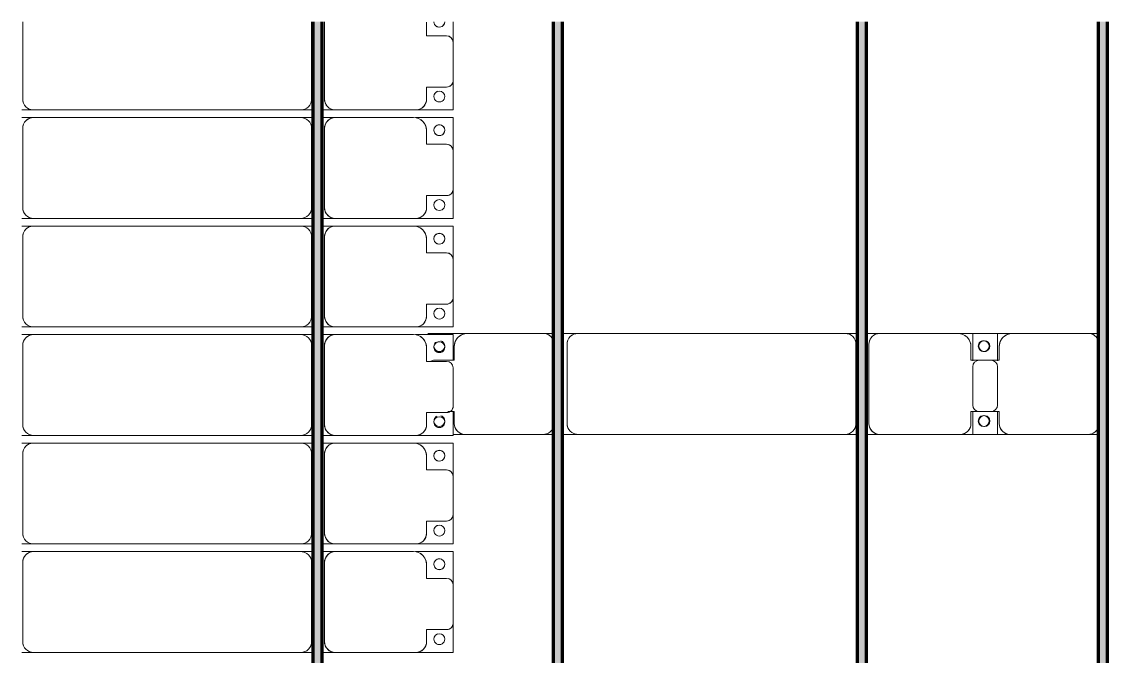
# Model space of a CAD drawing. Header units: millimetres. Extents: x -268744 to 115753, y -96240 to -10461.
# Drawn here: x -184409 to -179409, y -37571 to -34647 of the extents above; entities that cross this region are included whole.
import ezdxf

# ---------------------------------------------------------------- set-up
doc = ezdxf.new("R2010")
doc.units = ezdxf.units.MM
doc.layers.add('A-GENM', color=13, linetype='Continuous', lineweight=9)
doc.layers.add('S-BEAM', color=12, linetype='Continuous', lineweight=9)

# ---------------------------------------------------------------- blocks, each defined once
blk = doc.blocks.new('Dải phao đi lại kèm đỡ invester - DẢI PHAO ĐI LẠI-102783-KHUNG KẾT CẤU BÈ PIN 1')
at = {"layer": 'A-GENM', "color": 7}
for p, q in [((14316.8, 1312.2), (14411.8, 1312.2)), ((14411.8, 1312.2), (14316.8, 1312.2)), ((14588.2, 1312.2), (14411.8, 1312.2)), ((14588.2, 1312.2), (14723.4, 1312.2)), ((14723.4, 1312.2), (14588.2, 1312.2)), ((14723.4, 1312.2), (14723.4, 1139.7)), ((14723.4, 1139.7), (14723.4, 1312.2)), ((14758.4, 1312.2), (14911.8, 1312.2)), ((14758.4, 1138.2), (14758.4, 1312.2)), ((14758.4, 1312.2), (14758.4, 1138.2)), ((14911.8, 1312.2), (14758.4, 1312.2)), ((15088.2, 1312.2), (14911.8, 1312.2)), ((15088.2, 1312.2), (15223.4, 1312.2)), ((15223.4, 1312.2), (15088.2, 1312.2)), ((15223.4, 1312.2), (15223.4, 1139.7)), ((15223.4, 1139.7), (15223.4, 1312.2)), ((15258.4, 1312.2), (15411.8, 1312.2)), ((15258.4, 1138.2), (15258.4, 1312.2)), ((15258.4, 1312.2), (15258.4, 1138.2)), ((15411.8, 1312.2), (15258.4, 1312.2)), ((15588.2, 1312.2), (15411.8, 1312.2)), ((15588.2, 1312.2), (15723.4, 1312.2)), ((15723.4, 1312.2), (15588.2, 1312.2)), ((15723.4, 1312.2), (15723.4, 1139.7)), ((15723.4, 1139.7), (15723.4, 1312.2)), ((15758.4, 1312.2), (15878.1, 1312.2)), ((15758.4, 1138.2), (15758.4, 1312.2)), ((15758.4, 1312.2), (15758.4, 1138.2)), ((15878.1, 1312.2), (15758.4, 1312.2)), ((16088.2, 1312.2), (15911.8, 1312.2)), ((16111.9, 1312.2), (16223.4, 1312.2)), ((16223.4, 1312.2), (16111.9, 1312.2)), ((16223.4, 1312.2), (16223.4, 1139.7)), ((16223.4, 1139.7), (16223.4, 1312.2)), ((16258.4, 1312.2), (16411.8, 1312.2)), ((16258.4, 1138.2), (16258.4, 1312.2)), ((16258.4, 1312.2), (16258.4, 1138.2)), ((16411.8, 1312.2), (16258.4, 1312.2)), ((16588.2, 1312.2), (16411.8, 1312.2)), ((16588.2, 1312.2), (16723.4, 1312.2)), ((16723.4, 1312.2), (16588.2, 1312.2)), ((16723.4, 1312.2), (16723.4, 1139.7)), ((16723.4, 1139.7), (16723.4, 1312.2)), ((16758.4, 1312.2), (16911.8, 1312.2)), ((16758.4, 1138.2), (16758.4, 1312.2)), ((16758.4, 1312.2), (16758.4, 1138.2)), ((16911.8, 1312.2), (16758.4, 1312.2)), ((17088.2, 1312.2), (16911.8, 1312.2)), ((17088.2, 1312.2), (17223.4, 1312.2)), ((17223.4, 1312.2), (17088.2, 1312.2)), ((17223.4, 1312.2), (17223.4, 1139.7)), ((17223.4, 1139.7), (17223.4, 1312.2)), ((14381.8, 1282.2), (14381.8, 1189.7)), ((14618.2, 1189.7), (14618.2, 1282.2)), ((14881.8, 1282.2), (14881.8, 1189.7)), ((15118.2, 1189.7), (15118.2, 1282.2)), ((15381.8, 1282.2), (15381.8, 1189.7)), ((15618.2, 1189.7), (15618.2, 1282.2)), ((15881.8, 1282.2), (15881.8, 1189.7)), ((16118.2, 1189.7), (16118.2, 1282.2)), ((16381.8, 1282.2), (16381.8, 1189.7)), ((16618.2, 1189.7), (16618.2, 1282.2)), ((16881.8, 1282.2), (16881.8, 1189.7)), ((17118.2, 1189.7), (17118.2, 1282.2)), ((14381.8, 1189.7), (14318.4, 1189.7)), ((14673.4, 1189.7), (14618.2, 1189.7)), ((14881.8, 1189.7), (14818.4, 1189.7)), ((15173.4, 1189.7), (15118.2, 1189.7)), ((15381.8, 1189.7), (15318.4, 1189.7)), ((15673.4, 1189.7), (15618.2, 1189.7)), ((15881.8, 1189.7), (15818.4, 1189.7)), ((16173.4, 1189.7), (16118.2, 1189.7)), ((16381.8, 1189.7), (16318.4, 1189.7)), ((16673.4, 1189.7), (16618.2, 1189.7)), ((16881.8, 1189.7), (16818.4, 1189.7)), ((17173.4, 1189.7), (17118.2, 1189.7)), ((14723.4, 769.7), (14723.4, 1139.7)), ((14758.4, 1129.7), (14758.4, 769.7)), ((15223.4, 769.7), (15223.4, 1139.7)), ((15258.4, 1129.7), (15258.4, 769.7)), ((15723.4, 769.7), (15723.4, 1139.7)), ((15758.4, 1129.7), (15758.4, 769.7)), ((16223.4, 769.7), (16223.4, 1139.7)), ((16258.4, 1129.7), (16258.4, 769.7)), ((16723.4, 769.7), (16723.4, 1139.7)), ((16758.4, 1129.7), (16758.4, 769.7)), ((17223.4, 769.7), (17223.4, 1139.7)), ((14723.4, 769.7), (14723.4, 707.6)), ((14723.4, 769.7), (14723.4, 707.6)), ((14758.4, 707.6), (14758.4, 769.7)), ((14758.4, 707.6), (14758.4, 769.7)), ((15223.4, 769.7), (15223.4, 707.6)), ((15223.4, 769.7), (15223.4, 707.6)), ((15258.4, 707.6), (15258.4, 769.7)), ((15258.4, 707.6), (15258.4, 769.7)), ((15723.4, 769.7), (15723.4, 707.6)), ((15723.4, 769.7), (15723.4, 707.6)), ((15758.4, 707.6), (15758.4, 769.7)), ((15758.4, 707.6), (15758.4, 769.7)), ((16223.4, 769.7), (16223.4, 707.6)), ((16223.4, 769.7), (16223.4, 707.6)), ((16258.4, 707.6), (16258.4, 769.7)), ((16258.4, 707.6), (16258.4, 769.7)), ((16723.4, 769.7), (16723.4, 707.6)), ((16723.4, 769.7), (16723.4, 707.6)), ((16758.4, 707.6), (16758.4, 769.7)), ((16758.4, 707.6), (16758.4, 769.7)), ((17223.4, 769.7), (17223.4, 707.6)), ((17223.4, 769.7), (17223.4, 707.6)), ((14316.8, 719.7), (14673.4, 719.7)), ((14808.4, 719.7), (15173.4, 719.7)), ((15308.4, 719.7), (15673.4, 719.7)), ((15808.4, 719.7), (16173.4, 719.7)), ((16308.4, 719.7), (16673.4, 719.7)), ((16808.4, 719.7), (17173.4, 719.7)), ((14673.4, 660.3), (14316.8, 660.3)), ((14723.4, 667.6), (14723.4, 610.3)), ((14723.4, 667.6), (14723.4, 610.3)), ((14758.4, 610.3), (14758.4, 667.6)), ((14758.4, 610.3), (14758.4, 667.6)), ((15173.4, 660.3), (14808.4, 660.3)), ((15223.4, 667.6), (15223.4, 610.3)), ((15223.4, 667.6), (15223.4, 610.3)), ((15258.4, 610.3), (15258.4, 667.6)), ((15258.4, 610.3), (15258.4, 667.6)), ((15673.4, 660.3), (15308.4, 660.3)), ((15723.4, 667.6), (15723.4, 610.3)), ((15723.4, 667.6), (15723.4, 610.3)), ((15758.4, 610.3), (15758.4, 667.6)), ((15758.4, 610.3), (15758.4, 667.6)), ((16173.4, 660.3), (15808.4, 660.3)), ((16223.4, 667.6), (16223.4, 610.3)), ((16223.4, 667.6), (16223.4, 610.3)), ((16258.4, 610.3), (16258.4, 667.6)), ((16258.4, 610.3), (16258.4, 667.6)), ((16673.4, 660.3), (16308.4, 660.3)), ((16723.4, 667.6), (16723.4, 610.3)), ((16723.4, 667.6), (16723.4, 610.3)), ((16758.4, 610.3), (16758.4, 667.6)), ((16758.4, 610.3), (16758.4, 667.6)), ((17173.4, 660.3), (16808.4, 660.3)), ((17223.4, 667.6), (17223.4, 610.3)), ((17223.4, 667.6), (17223.4, 610.3)), ((14723.4, -620.3), (14723.4, 610.3)), ((14758.4, 610.3), (14758.4, -620.3)), ((15223.4, -620.3), (15223.4, 610.3)), ((15258.4, 610.3), (15258.4, -620.3)), ((15723.4, -620.3), (15723.4, 610.3)), ((15758.4, 610.3), (15758.4, -620.3)), ((16223.4, -620.3), (16223.4, 610.3)), ((16258.4, 610.3), (16258.4, -620.3)), ((16723.4, -620.3), (16723.4, 610.3)), ((16758.4, 610.3), (16758.4, -620.3)), ((17223.4, -620.3), (17223.4, 610.3)), ((14723.4, -620.3), (14723.4, -674.8)), ((14723.4, -620.3), (14723.4, -674.8)), ((14758.4, -674.8), (14758.4, -620.3)), ((14758.4, -674.8), (14758.4, -620.3)), ((15223.4, -620.3), (15223.4, -674.8)), ((15223.4, -620.3), (15223.4, -674.8)), ((15258.4, -674.8), (15258.4, -620.3)), ((15258.4, -674.8), (15258.4, -620.3)), ((15723.4, -620.3), (15723.4, -674.8)), ((15723.4, -620.3), (15723.4, -674.8)), ((15758.4, -674.8), (15758.4, -620.3)), ((15758.4, -674.8), (15758.4, -620.3)), ((16223.4, -620.3), (16223.4, -674.8)), ((16223.4, -620.3), (16223.4, -674.8)), ((16258.4, -674.8), (16258.4, -620.3)), ((16258.4, -674.8), (16258.4, -620.3)), ((16723.4, -620.3), (16723.4, -674.8)), ((16723.4, -620.3), (16723.4, -674.8)), ((16758.4, -674.8), (16758.4, -620.3)), ((16758.4, -674.8), (16758.4, -620.3)), ((17223.4, -620.3), (17223.4, -674.8)), ((17223.4, -620.3), (17223.4, -674.8)), ((14316.8, -670.3), (14673.4, -670.3)), ((14808.4, -670.3), (15173.4, -670.3)), ((15308.4, -670.3), (15673.4, -670.3)), ((15808.4, -670.3), (16173.4, -670.3)), ((16308.4, -670.3), (16673.4, -670.3)), ((16808.4, -670.3), (17173.4, -670.3))]:
    blk.add_line(p, q, dxfattribs=at)
for centre, radius, start, end in [((14411.8, 1282.2), 30, 90, 180), ((14411.8, 1282.2), 30, 105, 165), ((14411.8, 1282.2), 30, 135, 165), ((14411.8, 1282.2), 30, 135, 165), ((14588.2, 1282.2), 30, 360, 90), ((14588.2, 1282.2), 30, 60, 75), ((14588.2, 1282.2), 30, 15, 75), ((14588.2, 1282.2), 30, 60, 75), ((14911.8, 1282.2), 30, 90, 180), ((14911.8, 1282.2), 30, 105, 165), ((14911.8, 1282.2), 30, 135, 165), ((14911.8, 1282.2), 30, 135, 165), ((15088.2, 1282.2), 30, 360, 90), ((15088.2, 1282.2), 30, 60, 75), ((15088.2, 1282.2), 30, 15, 75), ((15088.2, 1282.2), 30, 60, 75), ((15411.8, 1282.2), 30, 90, 180), ((15411.8, 1282.2), 30, 105, 165), ((15411.8, 1282.2), 30, 135, 165), ((15411.8, 1282.2), 30, 135, 165), ((15588.2, 1282.2), 30, 360, 90), ((15588.2, 1282.2), 30, 60, 75), ((15588.2, 1282.2), 30, 15, 75), ((15588.2, 1282.2), 30, 60, 75), ((15911.8, 1282.2), 30, 90, 180), ((16088.2, 1282.2), 30, 360, 90), ((16411.8, 1282.2), 30, 90, 180), ((16411.8, 1282.2), 30, 105, 165), ((16411.8, 1282.2), 30, 135, 165), ((16411.8, 1282.2), 30, 135, 165), ((16588.2, 1282.2), 30, 0, 90), ((16588.2, 1282.2), 30, 60, 75), ((16588.2, 1282.2), 30, 15, 75), ((16588.2, 1282.2), 30, 60, 75), ((16911.8, 1282.2), 30, 90, 180), ((16911.8, 1282.2), 30, 105, 165), ((16911.8, 1282.2), 30, 135, 165), ((16911.8, 1282.2), 30, 135, 165), ((17088.2, 1282.2), 30, 360, 90), ((17088.2, 1282.2), 30, 60, 75), ((17088.2, 1282.2), 30, 15, 75), ((17088.2, 1282.2), 30, 60, 75), ((14316.8, 1248.6), 25, 270, 90), ((14316.8, 1248.6), 25, 300, 90), ((14588.2, 1282.2), 30, 15, 30), ((14588.2, 1282.2), 30, 15, 30), ((14661.8, 1248.6), 25, 90, 270), ((14661.8, 1248.6), 25, 90, 180), ((14661.8, 1248.6), 25, 270, 90), ((14661.8, 1248.6), 25, 270, 90), ((14816.8, 1248.6), 25, 90, 270), ((14816.8, 1248.6), 25, 90, 255), ((14816.8, 1248.6), 25, 270, 90), ((14816.8, 1248.6), 25, 300, 90), ((15088.2, 1282.2), 30, 15, 30), ((15088.2, 1282.2), 30, 15, 30), ((15161.8, 1248.6), 25, 90, 270), ((15161.8, 1248.6), 25, 90, 180), ((15161.8, 1248.6), 25, 270, 90), ((15161.8, 1248.6), 25, 270, 90), ((15316.8, 1248.6), 25, 90, 270), ((15316.8, 1248.6), 25, 90, 255), ((15316.8, 1248.6), 25, 270, 90), ((15316.8, 1248.6), 25, 300, 90), ((15588.2, 1282.2), 30, 15, 30), ((15588.2, 1282.2), 30, 15, 30), ((15661.8, 1248.6), 25, 90, 270), ((15661.8, 1248.6), 25, 90, 180), ((15661.8, 1248.6), 25, 270, 90), ((15661.8, 1248.6), 25, 270, 90), ((15816.8, 1248.6), 25, 90, 270), ((15816.8, 1248.6), 25, 90, 255), ((15816.8, 1248.6), 25, 270, 90), ((15816.8, 1248.6), 25, 300, 90), ((16088.2, 1282.2), 30, 15, 30), ((16088.2, 1282.2), 30, 15, 30), ((16161.8, 1248.6), 25, 90, 270), ((16161.8, 1248.6), 25, 90, 180), ((16161.8, 1248.6), 25, 270, 90), ((16161.8, 1248.6), 25, 270, 90), ((16316.8, 1248.6), 25, 90, 270), ((16316.8, 1248.6), 25, 90, 255), ((16316.8, 1248.6), 25, 270, 90), ((16316.8, 1248.6), 25, 300, 90), ((16588.2, 1282.2), 30, 15, 30), ((16588.2, 1282.2), 30, 15, 30), ((16661.8, 1248.6), 25, 90, 270), ((16661.8, 1248.6), 25, 90, 180), ((16661.8, 1248.6), 25, 270, 90), ((16661.8, 1248.6), 25, 270, 90), ((16816.8, 1248.6), 25, 90, 270), ((16816.8, 1248.6), 25, 90, 255), ((16816.8, 1248.6), 25, 270, 90), ((16816.8, 1248.6), 25, 300, 90), ((17088.2, 1282.2), 30, 15, 30), ((17088.2, 1282.2), 30, 15, 30), ((17161.8, 1248.6), 25, 90, 270), ((17161.8, 1248.6), 25, 90, 180), ((17161.8, 1248.6), 25, 270, 90), ((17161.8, 1248.6), 25, 270, 90), ((14316.8, 1248.6), 25, 270, 285), ((14661.8, 1248.6), 25, 195, 255), ((14816.8, 1248.6), 25, 270, 285), ((15161.8, 1248.6), 25, 195, 255), ((15316.8, 1248.6), 25, 270, 285), ((15661.8, 1248.6), 25, 195, 255), ((15816.8, 1248.6), 25, 270, 285), ((16161.8, 1248.6), 25, 195, 255), ((16316.8, 1248.6), 25, 270, 285), ((16661.8, 1248.6), 25, 195, 255), ((16816.8, 1248.6), 25, 270, 285), ((17161.8, 1248.6), 25, 195, 255), ((14673.4, 1139.7), 50, 360, 90), ((14673.4, 1139.7), 50, 15, 90), ((14818.4, 1129.7), 60, 90, 180), ((14818.4, 1129.7), 60, 90, 144.549), ((15173.4, 1139.7), 50, 360, 90), ((15173.4, 1139.7), 50, 15, 90), ((15318.4, 1129.7), 60, 90, 180), ((15318.4, 1129.7), 60, 90, 150), ((15673.4, 1139.7), 50, 0, 90), ((15673.4, 1139.7), 50, 15, 90), ((15818.4, 1129.7), 60, 90, 180), ((15818.4, 1129.7), 60, 90, 150), ((16173.4, 1139.7), 50, 360, 90), ((16173.4, 1139.7), 50, 15, 90), ((16318.4, 1129.7), 60, 90, 180), ((16318.4, 1129.7), 60, 90, 150), ((16673.4, 1139.7), 50, 0, 90), ((16673.4, 1139.7), 50, 15, 90), ((16818.4, 1129.7), 60, 90, 180), ((16818.4, 1129.7), 60, 90, 150), ((17173.4, 1139.7), 50, 360, 90), ((17173.4, 1139.7), 50, 15, 90), ((14673.4, 769.7), 50, 270, 0), ((14673.4, 769.7), 50, 270, 345), ((14808.4, 769.7), 50, 180, 270), ((14808.4, 769.7), 50, 195, 270), ((15173.4, 769.7), 50, 270, 0), ((15173.4, 769.7), 50, 270, 345), ((15308.4, 769.7), 50, 180, 270), ((15308.4, 769.7), 50, 195, 270), ((15673.4, 769.7), 50, 270, 360), ((15673.4, 769.7), 50, 270, 345), ((15808.4, 769.7), 50, 180, 270), ((15808.4, 769.7), 50, 195, 270), ((16173.4, 769.7), 50, 270, 0), ((16173.4, 769.7), 50, 270, 345), ((16308.4, 769.7), 50, 180, 270), ((16308.4, 769.7), 50, 195, 270), ((16673.4, 769.7), 50, 270, 360), ((16673.4, 769.7), 50, 270, 345), ((16808.4, 769.7), 50, 180, 270), ((16808.4, 769.7), 50, 195, 270), ((17173.4, 769.7), 50, 270, 0), ((17173.4, 769.7), 50, 270, 345), ((14673.4, 610.3), 50, 360, 90), ((14673.4, 610.3), 50, 60, 90), ((14808.4, 610.3), 50, 90, 180), ((14808.4, 610.3), 50, 105, 120), ((15173.4, 610.3), 50, 0, 90), ((15173.4, 610.3), 50, 60, 90), ((15308.4, 610.3), 50, 90, 180), ((15308.4, 610.3), 50, 105, 120), ((15673.4, 610.3), 50, 0, 90), ((15673.4, 610.3), 50, 60, 90), ((15808.4, 610.3), 50, 90, 180), ((15808.4, 610.3), 50, 105, 120), ((16173.4, 610.3), 50, 360, 90), ((16173.4, 610.3), 50, 60, 90), ((16308.4, 610.3), 50, 90, 180), ((16308.4, 610.3), 50, 105, 120), ((16673.4, 610.3), 50, 360, 90), ((16673.4, 610.3), 50, 60, 90), ((16808.4, 610.3), 50, 90, 180), ((16808.4, 610.3), 50, 105, 120), ((17173.4, 610.3), 50, 360, 90), ((17173.4, 610.3), 50, 60, 90), ((14673.4, 610.3), 50, 15, 30), ((14808.4, 610.3), 50, 150, 180), ((15173.4, 610.3), 50, 15, 30), ((15308.4, 610.3), 50, 150, 180), ((15673.4, 610.3), 50, 15, 30), ((15808.4, 610.3), 50, 150, 180), ((16173.4, 610.3), 50, 15, 30), ((16308.4, 610.3), 50, 150, 180), ((16673.4, 610.3), 50, 15, 30), ((16808.4, 610.3), 50, 150, 180), ((17173.4, 610.3), 50, 15, 30), ((14673.4, -620.3), 50, 270, 360), ((14673.4, -620.3), 50, 330, 360), ((14808.4, -620.3), 50, 180, 270), ((14808.4, -620.3), 50, 195, 225), ((15173.4, -620.3), 50, 270, 360), ((15173.4, -620.3), 50, 330, 360), ((15308.4, -620.3), 50, 180, 270), ((15308.4, -620.3), 50, 195, 225), ((15673.4, -620.3), 50, 270, 0), ((15673.4, -620.3), 50, 330, 0), ((15808.4, -620.3), 50, 180, 270), ((15808.4, -620.3), 50, 195, 225), ((16173.4, -620.3), 50, 270, 0), ((16173.4, -620.3), 50, 330, 0), ((16308.4, -620.3), 50, 180, 270), ((16308.4, -620.3), 50, 195, 225), ((16673.4, -620.3), 50, 270, 0), ((16673.4, -620.3), 50, 330, 360), ((16808.4, -620.3), 50, 180, 270), ((16808.4, -620.3), 50, 195, 225), ((17173.4, -620.3), 50, 270, 360), ((17173.4, -620.3), 50, 330, 360), ((14673.4, -620.3), 50, 270, 300), ((14808.4, -620.3), 50, 240, 270), ((15173.4, -620.3), 50, 270, 300), ((15308.4, -620.3), 50, 240, 270), ((15673.4, -620.3), 50, 270, 300), ((15808.4, -620.3), 50, 240, 270), ((16173.4, -620.3), 50, 270, 300), ((16308.4, -620.3), 50, 240, 270), ((16673.4, -620.3), 50, 270, 300), ((16808.4, -620.3), 50, 240, 270), ((17173.4, -620.3), 50, 270, 300)]:
    blk.add_arc(centre, radius, start, end, dxfattribs=at)
blk = doc.blocks.new('Dầm C52 - Dầm C52-102503-KHUNG KẾT CẤU BÈ PIN 1')
at = {"layer": 'S-BEAM', "lineweight": 140}
h = blk.add_hatch(color=1, dxfattribs=at)
h.paths.add_polyline_path([(-25480.9, 20), (-25480.9, -20), (-25440.9, -20), (-25440.9, 20)])
h.paths.add_polyline_path([(-25400.9, 20), (-25400.9, -20), (-19440.9, -20), (-19443, 20), (-24983.5, 20)])
h.paths.add_polyline_path([(-19400.9, 20), (-19400.9, -20), (-13440.9, -20), (-13440.9, 20), (-17596.2, 20)])
h.paths.add_polyline_path([(-13400.9, -20), (-7440.9, -20), (-7440.9, 20), (-13400.9, 20)])
h.paths.add_polyline_path([(-7400.9, -20), (-1440.9, -20), (-1440.9, 20), (-7400.9, 20)])
h.paths.add_polyline_path([(-1400.9, -20), (4559.1, -20), (4559.1, 20), (-1400.9, 20)])
h.paths.add_polyline_path([(4599.1, -20), (10559.1, -20), (10559.1, 20), (4599.1, 20)])
h.paths.add_polyline_path([(10599.1, 20), (10599.1, -20), (16559.1, -20), (16559.1, 20), (11952.8, 20)])
h.paths.add_polyline_path([(16599.1, -20), (22559.1, -20), (22559.1, 20), (16599.1, 20)])
h.paths.add_polyline_path([(22599.1, -20), (25259.1, -20), (25259.1, 20), (22599.1, 20)])
h.paths.add_polyline_path([(25299.1, -20), (25441.8, -20), (25441.8, 20), (25299.1, 20)])
at = {"layer": 'S-BEAM', "color": 1, "lineweight": 140}
for p, q in [((4599.1, 20), (10559.1, 20)), ((10559.1, -20), (4599.1, -20))]:
    blk.add_line(p, q, dxfattribs=at)
blk = doc.blocks.new('Dầm C52 - Dầm C52-102502-KHUNG KẾT CẤU BÈ PIN 1')
at = {"layer": 'S-BEAM', "lineweight": 140}
h = blk.add_hatch(color=1, dxfattribs=at)
h.paths.add_polyline_path([(-25480.9, 20), (-25480.9, -20), (-25440.9, -20), (-25440.9, 20)])
h.paths.add_polyline_path([(-25400.9, 20), (-25400.9, -20), (-19440.9, -20), (-19443, 20), (-24983.5, 20)])
h.paths.add_polyline_path([(-19400.9, 20), (-19400.9, -20), (-13440.9, -20), (-13440.9, 20), (-18981.3, 20)])
h.paths.add_polyline_path([(-13400.9, -20), (-7440.9, -20), (-7440.9, 20), (-13400.9, 20)])
h.paths.add_polyline_path([(-7400.9, -20), (-1440.9, -20), (-1440.9, 20), (-7400.9, 20)])
h.paths.add_polyline_path([(-1400.9, -20), (4559.1, -20), (4559.1, 20), (-1400.9, 20)])
h.paths.add_polyline_path([(4599.1, 20), (4599.1, -20), (10559.1, -20), (10559.1, 20), (5027.2, 20)])
h.paths.add_polyline_path([(10599.1, -20), (16559.1, -20), (16559.1, 20), (10599.1, 20)])
h.paths.add_polyline_path([(16599.1, 20), (16599.1, -20), (22559.1, -20), (22559.1, 20), (17031.5, 20)])
h.paths.add_polyline_path([(22599.1, -20), (25259.1, -20), (25259.1, 20), (22599.1, 20)])
h.paths.add_polyline_path([(25299.1, -20), (25480.9, -20), (25480.9, 20), (25299.1, 20)])
at = {"layer": 'S-BEAM', "color": 1, "lineweight": 140}
for p, q in [((4599.1, 20), (10559.1, 20)), ((10559.1, -20), (4599.1, -20))]:
    blk.add_line(p, q, dxfattribs=at)
blk = doc.blocks.new('Dai phao do pin - DẢI PHAO ĐỠ PIN-V46-KHUNG KẾT CẤU BÈ PIN 1')
at = {"layer": 'A-GENM', "color": 7}
for p, q in [((-1312.2, 241.6), (-1129.7, 241.6)), ((-1129.7, 241.6), (-1312.2, 241.6)), ((-779.7, 241.6), (-1129.7, 241.6)), ((-779.7, 241.6), (-732.4, 241.6)), ((-779.7, 241.6), (-732.4, 241.6)), ((-692.4, 241.6), (-620.3, 241.6)), ((-692.4, 241.6), (-620.3, 241.6)), ((610.3, 241.6), (-620.3, 241.6)), ((610.3, 241.6), (667.6, 241.6)), ((610.3, 241.6), (667.6, 241.6)), ((707.6, 241.6), (769.7, 241.6)), ((707.6, 241.6), (769.7, 241.6)), ((1129.7, 241.6), (769.7, 241.6)), ((1129.7, 241.6), (1312.2, 241.6)), ((1312.2, 241.6), (1129.7, 241.6)), ((1197.8, 241.6), (1380.3, 241.6)), ((1197.8, 116.2), (1197.8, 241.6)), ((1380.3, 241.6), (1197.8, 241.6)), ((1312.2, 241.6), (1312.2, 116.2)), ((1730.3, 241.6), (1380.3, 241.6)), ((1730.3, 241.6), (1777.6, 241.6)), ((1730.3, 241.6), (1777.6, 241.6)), ((-1189.7, 181.6), (-1189.7, 118.2)), ((-670.3, 191.6), (-670.3, -173.4)), ((660.3, -173.4), (660.3, 191.6)), ((719.7, 191.6), (719.7, -173.4)), ((1189.7, 118.2), (1189.7, 181.6)), ((1320.3, 181.6), (1320.3, 118.2)), ((-1189.7, 118.2), (-1282.2, 118.2)), ((1282.2, 118.2), (1189.7, 118.2)), ((1320.3, 118.2), (1227.8, 118.2)), ((1197.8, 88.2), (1197.8, -88.2)), ((1312.2, -88.2), (1312.2, 88.2)), ((-1220.1, -118.2), (-1189.7, -118.2)), ((-1189.7, -118.2), (-1189.7, -173.4)), ((1189.7, -173.4), (1189.7, -118.2)), ((1189.7, -118.2), (1282.2, -118.2)), ((1197.8, -223.4), (1197.8, -116.2)), ((1227.8, -118.2), (1320.3, -118.2)), ((1312.2, -116.2), (1312.2, -223.4)), ((1320.3, -118.2), (1320.3, -173.4)), ((-1139.7, -223.4), (-1195.8, -223.4)), ((-1195.8, -223.4), (-1139.7, -223.4)), ((-1139.7, -223.4), (-779.7, -223.4)), ((-732.4, -223.4), (-779.7, -223.4)), ((-732.4, -223.4), (-779.7, -223.4)), ((-620.3, -223.4), (-692.4, -223.4)), ((-620.3, -223.4), (-692.4, -223.4)), ((-620.3, -223.4), (610.3, -223.4)), ((667.6, -223.4), (610.3, -223.4)), ((667.6, -223.4), (610.3, -223.4)), ((769.7, -223.4), (707.6, -223.4)), ((769.7, -223.4), (707.6, -223.4)), ((769.7, -223.4), (1139.7, -223.4)), ((1312.2, -223.4), (1139.7, -223.4)), ((1139.7, -223.4), (1312.2, -223.4)), ((1370.3, -223.4), (1197.8, -223.4)), ((1197.8, -223.4), (1370.3, -223.4)), ((1370.3, -223.4), (1730.3, -223.4)), ((1777.6, -223.4), (1730.3, -223.4)), ((1777.6, -223.4), (1730.3, -223.4))]:
    blk.add_line(p, q, dxfattribs=at)
for centre, radius, start, end in [((-1258.6, 183.2), 25, 135, 150), ((-1258.6, 183.2), 25, 135, 150), ((-1258.6, 183.2), 25, 0, 75), ((-1258.6, 183.2), 25, 0, 75), ((-1129.7, 181.6), 60, 90, 180), ((-1129.7, 181.6), 60, 120, 180), ((-779.7, 191.6), 50, 30, 90), ((-779.7, 191.6), 50, 30, 72.525), ((-620.3, 191.6), 50, 90, 180), ((-620.3, 191.6), 50, 150, 180), ((-620.3, 191.6), 50, 105, 135), ((610.3, 191.6), 50, 360, 90), ((610.3, 191.6), 50, 60, 90), ((610.3, 191.6), 50, 15, 30), ((769.7, 191.6), 50, 90, 180), ((769.7, 191.6), 50, 105, 180), ((1129.7, 181.6), 60, 360, 90), ((1129.7, 181.6), 60, 360, 60), ((1248.6, 183.2), 25, 360, 180), ((1248.6, 183.2), 25, 360, 165), ((1251.4, 183.2), 25, 0, 180), ((1251.4, 183.2), 25, 90, 180), ((1251.4, 183.2), 25, 15, 75), ((1380.3, 181.6), 60, 90, 180), ((1380.3, 181.6), 60, 120, 180), ((1730.3, 191.6), 50, 30, 90), ((1730.3, 191.6), 50, 30, 75), ((-1258.6, 183.2), 25, 180, 0), ((-1258.6, 183.2), 25, 180, 300), ((-1258.6, 183.2), 25, 330, 360), ((1248.6, 183.2), 25, 180, 360), ((1251.4, 183.2), 25, 180, 360), ((1251.4, 183.2), 25, 180, 300), ((1248.6, 183.2), 25, 210, 360), ((1251.4, 183.2), 25, 330, 345), ((-1282.2, 88.2), 30, 90, 120), ((1227.8, 88.2), 30, 90, 180), ((1282.2, 88.2), 30, 360, 90), ((1227.8, -88.2), 30, 180, 270), ((1282.2, -88.2), 30, 270, 360), ((-1258.6, -161.8), 25, 120, 165), ((-1258.6, -161.8), 25, 120, 165), ((-1258.6, -161.8), 25, 0, 75), ((-1258.6, -161.8), 25, 15, 75), ((1248.6, -161.8), 25, 0, 180), ((1248.6, -161.8), 25, 105, 165), ((1251.4, -161.8), 25, 0, 180), ((1251.4, -161.8), 25, 105, 180), ((1248.6, -161.8), 25, 360, 75), ((1251.4, -161.8), 25, 15, 75), ((-1258.6, -161.8), 25, 180, 0), ((-1258.6, -161.8), 25, 180, 270), ((-1258.6, -161.8), 25, 285, 360), ((-1258.6, -161.8), 25, 0, 4.1498), ((-1139.7, -173.4), 50, 180, 270), ((-1139.7, -173.4), 50, 180, 255), ((-779.7, -173.4), 50, 270, 330), ((-779.7, -173.4), 50, 287.475, 330), ((-620.3, -173.4), 50, 180, 270), ((-620.3, -173.4), 50, 180, 210), ((610.3, -173.4), 50, 270, 360), ((610.3, -173.4), 50, 330, 360), ((769.7, -173.4), 50, 180, 270), ((769.7, -173.4), 50, 180, 255), ((1139.7, -173.4), 50, 270, 360), ((1139.7, -173.4), 50, 285, 360), ((1248.6, -161.8), 25, 180, 0), ((1248.6, -161.8), 25, 195, 0), ((1251.4, -161.8), 25, 180, 0), ((1251.4, -161.8), 25, 180, 270), ((1251.4, -161.8), 25, 285, 345), ((1370.3, -173.4), 50, 180, 270), ((1370.3, -173.4), 50, 180, 255), ((1730.3, -173.4), 50, 270, 330), ((1730.3, -173.4), 50, 285, 330), ((-620.3, -173.4), 50, 240, 270), ((610.3, -173.4), 50, 285, 300)]:
    blk.add_arc(centre, radius, start, end, dxfattribs=at)
blk = doc.blocks.new('be pin 1_rvt-1-KHUNG KẾT CẤU BÈ PIN 1')
at = {"layer": 'A-GENM', "lineweight": 9, "rotation": 270.0000000003262}
blk.add_blockref('Dải phao đi lại kèm đỡ invester - DẢI PHAO ĐI LẠI-102783-KHUNG KẾT CẤU BÈ PIN 1', (-183734, -20329.7), dxfattribs=at)
at = {"layer": 'A-GENM', "lineweight": 9}
blk.add_blockref('Dai phao do pin - DẢI PHAO ĐỠ PIN-V46-KHUNG KẾT CẤU BÈ PIN 1', (-181226.8, -36324.7), dxfattribs=at)
at = {"layer": 'S-BEAM', "lineweight": 9, "rotation": 90.00000000032618}
for name, p in [('Dầm C52 - Dầm C52-102502-KHUNG KẾT CẤU BÈ PIN 1', (-181939.1, -45205.6)), ('Dầm C52 - Dầm C52-102502-KHUNG KẾT CẤU BÈ PIN 1', (-179429.1, -45205.6)), ('Dầm C52 - Dầm C52-102503-KHUNG KẾT CẤU BÈ PIN 1', (-183046.4, -45205.6)), ('Dầm C52 - Dầm C52-102503-KHUNG KẾT CẤU BÈ PIN 1', (-180539.1, -45205.6))]:
    blk.add_blockref(name, p, dxfattribs=at)

msp = doc.modelspace()

# ---------------------------------------------------------------- block references
at = {"lineweight": 5}
msp.add_blockref('be pin 1_rvt-1-KHUNG KẾT CẤU BÈ PIN 1', (0, 0), dxfattribs=at)

doc.saveas('drawing.dxf')
